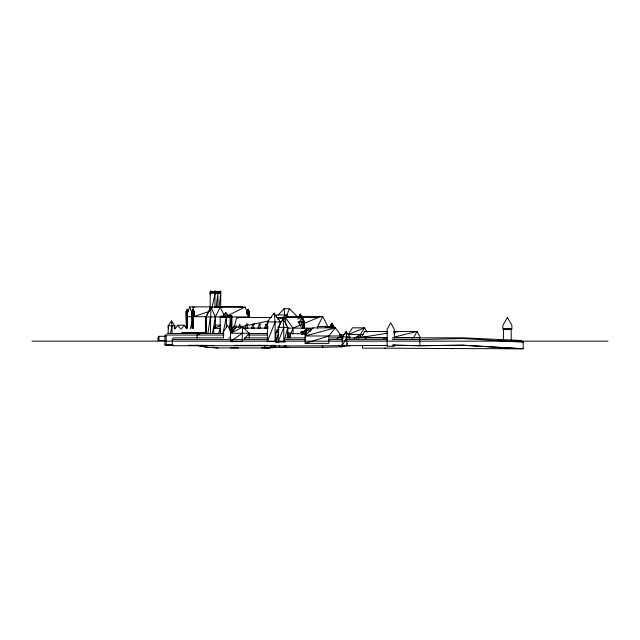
<?xml version="1.0" encoding="UTF-8"?>
<svg xmlns="http://www.w3.org/2000/svg" width="640" height="640" viewBox="0 0 640 640"><rect width="100%" height="100%" fill="white"/><g stroke="black" fill="none" stroke-linecap="round" stroke-linejoin="round"><path stroke-width="0.96" d="M278.8 342.224L275.856 342.224L275.872 332.504L277.2 329.576L279.16 329.576M215.352 326.648L215.352 316.936L210.904 307.072L206.128 316.936L206.032 333.448L205.968 316.936L210.904 307.072L245.088 307.072L247.344 312.456M194.056 316.32L194.216 311.344L193.048 309.328L191.912 311.344L191.912 328.256M249.136 317.312L249.328 311.344L248.144 309.328L247.008 311.344L247.008 314.328M186.696 328.256L187.264 309.328L186.128 311.344L186.216 328.456M192.48 328.256L193.048 309.328L192.912 310.672M210.424 333.448L210.904 307.072M248.104 317.312L248.144 309.328L248.016 310.672M297.696 319.128L302.04 316.84L302.224 328.208L304.112 328.208L304.52 321.88L302.04 316.84L297.048 316.84M230.824 332.624L230.824 329.92L233.76 329.92L236.952 326.088L234.056 326.088L233.76 329.92L232.288 332.176M242.256 333.232L242.768 327.128L236.304 327.128L230.536 333.232L230.536 341.576L242.256 341.576L242.256 333.232L230.536 341.576M187.136 310.672L187.264 309.328L188.448 311.344L186.128 311.344L186.552 324.28M219.048 307.464L220.728 292.776L210.16 292.776L210.4 294.736M276.184 347.144L273.36 347.144L273.584 345.24M345.848 333.344L346.056 331.576L349.944 336.888L349.312 338.68M216.144 307.464L217.928 292.776L217.928 307.464M305.408 335.776L306.52 328.592L309.848 328.592L311.056 330.152M174.376 328.696L174.792 325.784L171.496 320.944L168.176 325.784L168.176 333.56M207.904 333.448L210.424 316.936M289.456 337.848L290.28 333.088L287.28 333.088M212.464 333.448L215.352 316.936L220.2 307.072L224.152 315.144M229.288 328.952L230.84 320.304M170.472 333.56L171.992 325.784L171.496 320.944M212.08 307.464L215.552 291.264L215.552 292.848M222.784 333.752L226.36 317.424L227.304 316.288L227.304 317.44M331.04 327.072L331.872 323.304L334.112 327.072L329.64 327.072L331.872 323.304L334.04 327.072M287.704 334.992L288.152 333.088L288.152 337.848M190.28 329.008L193.392 316.696L189.704 306.872L210.504 306.872M234.184 327.176L236.68 317.536L271.488 317.536M331.376 325.184L331.872 323.304L332.872 327.072M280.392 323.912L280.392 321.952L274.072 313.048L267.384 321.952L267.384 341.568L275.104 341.568L276.112 337.832M278.128 330.36L278.632 328.488M279.136 326.624L280.392 321.952L267.384 321.952L267.888 323.816M302.224 328.208L304.112 321.88L302.04 316.84L299.664 321.88L298.224 323.144M275.856 342.224L278.816 332.504L275.872 332.504L278.72 330.552M299.712 316.048L300.296 314.192L301.48 316.576M267.768 324.152L266 324.152L264.672 328.2L267.336 328.2L267.864 326.576M238.68 327.392L239.744 324.152L240.816 327.392M259.304 324.152L257.976 328.2L260.648 328.2L259.304 324.152L261.08 324.152M252.8 324.152L251.432 328.2L254.16 328.2L252.8 324.152L254.48 324.152M246.416 324.152L245.032 328.2L247.792 328.2L246.416 324.152L248.064 324.152M275.104 345.408L274.496 347.144L274.496 345.24M347.72 343.176L346.76 345.872L346.76 336.888L346.056 331.576L342.24 336.888L342.24 345.872L349.944 345.872M189.704 306.872L186.216 316.696L206.152 316.736M210.16 310.4L210.168 291.264L211.496 291.264L210.936 292.848L210.936 291.264L210.168 292.848M220.728 291.264L220.136 292.848L220.136 291.264L219.384 292.848L219.384 291.264L220.728 291.264L220.728 307.464L222.608 306.912L217.664 306.912M278.192 341.936L283.768 327.384L282.968 318.792L278.192 327.384L278.192 341.936L285.392 341.936M299.576 316.048L300.296 314.192L301.016 316.048M267.384 341.568L275.104 321.952L274.072 313.048M218.416 333.664L220.56 328.344L213.776 328.344L213.776 333.296M286.864 315.112L289.44 308.736L284.128 308.736L278.256 314.888M300.392 326.4L302.224 321.88M290.92 333.456L293.08 328.136L300.24 325.112M214.224 292.848L214.968 291.264L214.96 307.464M285.728 317.592L287.008 314.936L277.08 314.936L275.848 316.432M299.112 316.576L300.296 314.192L300.88 316.048M342.24 345.872L346.76 336.888M317.696 328.392L317.696 326.44L322.736 316.432L286.248 316.432M394.096 334.064L395.528 331.456L417.04 331.456L420.368 337.544L394.152 337.544M329.696 327.072L331.872 323.304L332.296 325.184M266.008 345.72L172.304 345.72L172.304 339.6L173.296 337.888L223.736 337.888M362.08 335.784L364.584 331.528L387.544 331.528M223.488 337.8L223.488 331.912L227.448 325.24L231.28 331.912M214.296 291.904L213.728 292.848L213.728 291.904L212.96 292.848L212.96 291.904L213.536 292.848M216.952 292.856L217.544 291.904L217.544 292.856L216.952 292.856L216.952 291.904L216.216 292.856L216.216 291.904M363.136 334.544L348.272 334.544L352.456 327.824L364.52 327.824L367.136 332.024M353.904 338.384L360.344 334.544L364.52 327.824L348.272 334.544M215.064 291.904L219.736 291.904L219.736 292.856L218.096 292.856L218.688 291.904L218.688 292.856L217.952 291.904M219.736 291.904L219.136 292.856L219.136 291.904M181.664 328.824L184.048 325.216L186.304 328.104M283.176 320.8L285.408 317.536L293.08 328.136L293.08 334.08M165.928 336.296L158.96 336.296L157.984 337.616L157.984 340.52L165.928 340.52M222.448 316.784L225.728 312.496L228.992 316.784M210.744 291.264L211.496 292.848L212.28 291.904L212.28 292.848L212.864 291.904L212.864 292.848L212.096 291.904L211.344 292.856L211.344 291.904L214.816 291.904M174.976 328.824L177.8 325.216L184.048 325.216M304.64 334.808L304.64 330.928L306.52 328.592M337.136 338.448L341.28 335.984L305.152 335.984L335.416 327.84L313.12 327.84L305.152 335.984L305.152 343.368L328.856 335.984L335.416 327.84L341.28 335.984L341.28 337.832M330.152 327.656L325.344 327.36L325.896 326.688L329.72 326.92M222.448 316.288L221.504 317.44L221.504 316.288L220.224 317.44L230.352 317.424M225.64 316.288L224.696 317.44L224.696 316.288L223.432 317.44L223.432 316.288M220.256 333.336L220.224 316.288L230.048 316.288L229.104 317.44L229.104 316.288M244.784 338.544L249.208 333.232L242.768 327.128L230.536 333.232L249.208 333.232L249.208 337.872M356.672 338.24L357.824 336.872L367.824 336.872L365.376 338.408M230.824 329.92L234.056 326.088M270.744 346.576L272.152 345.208M198.888 334.536L200.32 333.496M199.28 333.496L197.112 335.056L197.112 338.024M309.848 328.592L306.048 330.928L306.048 335.776M281.88 317.72L287.008 314.936L287.688 316.704M227.648 315.648L245.088 307.072M301.64 334.544L305.248 332.872M346.176 345.24L342.744 346.768L322.4 347.344L322.4 345.392M304.72 323.216L318.152 317.536L301.28 317.536M338.904 345.192L341.376 346.768L345.048 345.24M220.296 325.824L213.776 328.344L215.368 325.112L220.216 325.112M209.432 311.344L193.432 316.736L193.432 328.488L193.288 311.344M239.464 307.672L242.232 306.752L220.624 306.752M286.44 345.872L281.712 347.344L323.536 347.344M411.848 338.112L413.712 337.544L417.04 331.456L394.112 337.072M316.928 317.768L322.736 316.432L327.76 326.44L317.696 326.44M240.736 326.736L268.896 320.936M277.64 319.136L285.408 317.536L286.016 325.248M383.32 338.248L387.248 337.6M364.032 337L387.672 333.136M393.584 332.168L397.528 331.528L393.536 331.528M300.864 332.192L304.72 331.656M339.392 334.864L341.376 334.672L342.296 337.312M325.344 327.36L329.792 327.04M238.2 347.84L217.408 347.968L212.72 347.368M392.2 345.16L419.872 345.704L463.192 345.216L523.184 348.736L523.184 342.2L521.192 340.472L462.208 337.816L392.32 337.824M284.4 346.008L387.392 345.424M451.304 348.576L523.184 348.736M213.536 291.904L214.296 292.848L214.224 291.264L216.904 291.264M215.224 292.856L216.56 292.856L216.56 291.904L215.96 292.856L215.96 291.904M228.84 315.44L231.864 315.44L231.864 330.176M205.968 316.936L220.192 316.936M231.808 316.936L249.216 316.936M276.456 317.536L299.296 317.536M297.864 321.88L304.52 321.88L304.52 327.304M243.76 328.136L268.32 328.136M287.224 328.136L313.28 328.136M304.64 330.928L310.728 330.928M301.24 331.392L304.848 331.392M181.752 332.528L206.104 332.528M300.736 332.456L305.248 332.456M167.376 333.496L223.944 333.496M248.736 333.496L267.608 333.496M339.376 334.672L345.048 334.672M223.952 335.056L164.944 335.056L164.944 344.952L172.832 344.984M248.688 335.056L267.464 335.056M349.944 336.888L342.24 336.888L342.872 338.68M340.408 337.08L343.2 337.08M367.928 337.488L387.496 337.488M228.624 337.888L230.568 337.888M244.184 337.888L267.968 337.888M285.632 337.888L305.296 337.888M329.92 337.888L342.776 337.888M347.72 337.888L387.28 337.888M172.304 339.6L267.808 339.6M284.4 339.6L305.2 339.6M328.968 339.6L342.832 339.6M346.792 339.6L387.392 339.6M513.32 340.472L521.192 340.472M32 341.152L608 341.152M305.152 343.368L328.856 343.368L328.856 335.984M164.944 344.952L172.92 344.952M168.176 345.24L172.888 345.24M188.32 345.336L206.936 345.336M234.584 345.368L265.048 345.368M207.888 345.456L214.384 345.456M264.048 345.392L268.352 345.392M250.68 345.536L254.392 345.536M270.04 347.264L281.424 347.264M288.648 347.552L279.304 347.552L279.304 345.648M274.016 347.688L264.608 347.688L264.632 345.76M230.68 347.968L269.288 347.944M385.856 348.168L362.56 348.168L362.56 345.288M503.432 348.432L511.2 348.432M392.2 339.536L419.872 339.576L463.192 338.536L523.184 342.2M384.496 348.168L452.632 348.576M498.552 348.52L521.192 348.736L462.208 345.216L419.64 345.704L393.296 345.16M261.512 347.832L270.304 347.944M264.888 345.72L285.632 346.008M290.44 333.552L305.272 333.952M258.304 345.408L260.92 345.392M218.024 347.968L207.728 347.368L197.008 345.32M364.584 331.528L366.544 331.848M208.056 347.368L196.576 345.32M325.896 326.688L329.392 327.336M236.68 317.536L238.616 317.968M395.528 331.456L397.44 331.92M194.824 307.56L192.976 306.912L193.152 310.84M289.44 308.736L296.904 316.248M357.824 336.872L358.976 338.24M177.8 325.216L180.624 328.824M216.8 291.904L217.544 292.856M215.816 291.904L216.56 292.856M219 291.904L219.736 292.856M211.52 291.904L212.096 292.848M282.968 318.792L287.824 327.384L287.824 338.056M214.224 291.264L214.8 292.848M266 324.152L267.336 328.2M278.696 329.2L278.192 327.384L287.824 327.384L283.768 341.936L283.768 327.384M168.6 328.696L168.176 325.784L174.792 325.784L174.792 328.696M419.64 337.864L419.872 345.704M284.128 308.736L284.696 315.688M225.728 312.496L226.056 316.664M300.296 314.192L300.392 316.048M247.104 314.328L247.008 311.344L249.328 311.344L249.328 317.312M192.2 320.296L191.912 311.344L194.216 311.344L194.216 316.32M511.2 340.616L511.2 328.88L503.432 328.88L503.432 340.616M394.376 338.376L394.376 329.456L390.696 322.792L387.112 329.456L387.112 346.304L394.376 346.304L394.376 344.32M360.344 334.544L360.344 337.24M341.376 334.672L341.376 337.464M341.376 344.912L341.376 346.768M304.112 321.88L304.112 328.208M299.664 321.88L299.664 325.496M290.28 333.088L290.28 337.848M285.112 345.648L285.112 347.552M275.104 321.952L275.104 341.568M273.36 345.24L273.36 347.144M270.656 345.76L270.656 347.688M248.392 311.344L248.392 317.312M231.592 315.44L231.592 328.216M231.248 315.44L231.248 331.16M230.104 315.44L230.104 331.16M230.048 316.288L230.048 317.44M228.68 317.44L228.68 316.288L227.736 317.44L227.736 316.288M226.36 327.376L226.376 316.288L225.096 317.44L225.096 316.288M223.104 317.44L223.104 316.288L221.824 317.44L221.824 316.288M220.56 328.344L220.56 333.296M218.096 292.856L218.096 291.904L217.352 292.856L217.352 291.904M212.088 291.904L212.088 292.856M211.496 291.264L211.52 292.848M206.128 316.936L206.128 333.448M187.504 311.344L187.504 328.256M171.992 325.784L171.992 333.56M166.12 335.056L166.12 344.952M158.96 336.296L158.96 340.52M507.4 317.472L502.888 325.36L502.888 329.144L511.912 329.144L511.912 325.36L507.4 317.472"/></g></svg>
